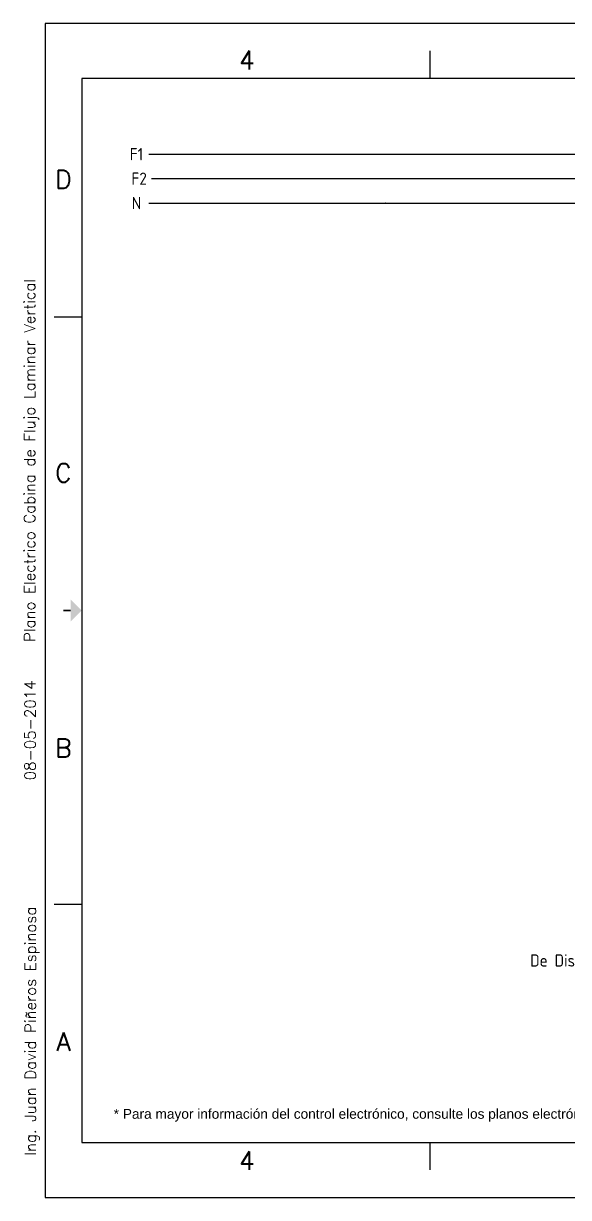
# Model space of a CAD drawing. Header units: inches. Extents: x -7 to 632, y 1 to 481.
# Drawn here: x -6.8 to 216, y 1.4 to 481.4 of the extents above; entities that cross this region are included whole.
import ezdxf
from ezdxf.enums import TextEntityAlignment as Align

# ---------------------------------------------------------------- set-up
doc = ezdxf.new("R2010")
doc.units = ezdxf.units.IN
doc.header["$MEASUREMENT"] = 0
for name, color, linetype in [('DESC', 150, 'Continuous'), ('MISC', 7, 'Continuous'), ('RED_14_THHN', 20, 'Continuous'), ('SYMS', 7, 'Continuous'), ('TB_LABELS', 1, 'Continuous'), ('Title Block', 7, 'Continuous'), ('Viewport', 7, 'Continuous'), ('WHT_12_THHN', 7, 'Continuous')]:
    doc.layers.add(name, color=color, linetype=linetype)
doc.styles.add('Roman', font='romans')
doc.styles.get("Standard").update_dxf_attribs({"font": 'arial.ttf'})
doc.styles.add('WD', font='romans.shx')
doc.styles.add('WD_IEC', font='ISOCP2.shx', dxfattribs={"width": 0.9, "height": 4})

# ---------------------------------------------------------------- blocks, each defined once
blk = doc.blocks.new('ANSI_border_C')
for p, q in [((20.5, 0.75), (20.5, 2.5)), ((14.25, 0.75), (20.5, 0.75))]:
    blk.add_line(p, q)
at = {"layer": 'Title Block'}
for p, q in [((0, 16), (0, 0)), ((21, 16), (0, 16)), ((21, 0), (21, 16)), ((5.25, 15.25), (5.25, 15.625)), ((15.75, 15.25), (15.75, 15.625)), ((0.5, 15.25), (0.5, 0.75)), ((20.5, 15.25), (0.5, 15.25)), ((15, 15.25), (15, 15)), ((20.5, 0.75), (20.5, 15.25)), ((15, 15), (20.5, 15)), ((0.125, 12), (0.5, 12)), ((20.5, 12), (20.875, 12)), ((0.125, 4), (0.5, 4)), ((20.5, 4), (20.875, 4)), ((0.5, 0.75), (20.5, 0.75)), ((5.25, 0.375), (5.25, 0.75)), ((15.75, 0.375), (15.75, 0.75)), ((0, 0), (21, 0))]:
    blk.add_line(p, q, dxfattribs=at)
at = {"layer": 'Title Block', "const_width": 0.02}
for points in [[(10.5, 15.5), (10.5, 15.4)], [(0.25, 8), (0.35, 8)], [(20.75, 8), (20.65, 8)], [(10.5, 0.5), (10.5, 0.6)]]:
    blk.add_lwpolyline(points, dxfattribs=at)
at = {"layer": 'Title Block'}
for points in [[(10.35, 15.4), (10.65, 15.4), (10.5, 15.25)], [(0.35, 7.85), (0.35, 8.15), (0.5, 8)], [(20.65, 7.85), (20.65, 8.15), (20.5, 8)], [(10.35, 0.6), (10.65, 0.6), (10.5, 0.75)]]:
    blk.add_solid(points, dxfattribs=at)
at = {"layer": 'Title Block', "style": 'Roman'}
for s, p in [('4', (2.75, 15.5)), ('3', (8, 15.5)), ('2', (13, 15.5)), ('1', (18.25, 15.5)), ('D', (0.25, 13.875)), ('D', (20.75, 13.875)), ('C', (0.25, 9.875)), ('C', (20.75, 9.875)), ('B', (0.25, 6.125)), ('B', (20.75, 6.125)), ('A', (0.25, 2.125)), ('A', (20.75, 2.125)), ('4', (2.75, 0.5)), ('3', (8, 0.5)), ('2', (13, 0.5)), ('1', (18.25, 0.5))]:
    blk.add_text(s, height=0.25, dxfattribs=at).set_placement(p, align=Align.MIDDLE_CENTER)
blk.add_text('REVISIONS', height=0.065, dxfattribs=at).set_placement((17.71, 15.083))
blk = doc.blocks.new('ANSI_tblock_desc_C')
for p, q in [((0, 0), (0, 1.75)), ((-6.25, 0), (0, 0))]:
    blk.add_line(p, q)
at = {"layer": 'Title Block'}
for p, q in [((-6.25, 1.75), (0, 1.75)), ((-6.25, 0), (-6.25, 1.75)), ((-4.25, 0), (-4.25, 1.75)), ((-4.25, 1.25), (0, 1.25)), ((-6.25, 0.63), (0, 0.63)), ((-3.87, 0.25), (-3.87, 0.63)), ((-2.75, 0.25), (-2.75, 0.63)), ((-0.38, 0.25), (-0.38, 0.63)), ((-6.25, 0.315), (-4.25, 0.315)), ((-4.25, 0.25), (0, 0.25)), ((-3.25, 0), (-3.25, 0.25)), ((-1.75, 0), (-1.75, 0.25))]:
    blk.add_line(p, q, dxfattribs=at)
at = {"color": 0, "style": 'Roman', "flags": 8}
for tag, p in [('FNAME', (-20.636, 6.819)), ('REVDATE', (-20.636, 4.106)), ('USER', (-20.636, 1.477))]:
    blk.add_attdef(tag, p, '', height=0.15, rotation=90, dxfattribs=at)
at = {"style": 'WD'}
for tag, p in [('PROJDESC', (-2.125, 1.5)), ('TITLE1', (-2.125, 1.095)), ('TITLE2', (-2.125, 0.785))]:
    blk.add_attdef(tag, text='', height=0.08, dxfattribs=at).set_placement(p, align=Align.CENTER)
for tag, p in [('SIZE', (-4.162, 0.32)), ('FSCM_NO', (-3.4, 0.337)), ('DWG_NO', (-1.659, 0.337)), ('REV', (-0.265, 0.303)), ('SCALE', (-3.634, 0.069)), ('SHEET', (-0.883, 0.092))]:
    blk.add_attdef(tag, p, '', height=0.065, dxfattribs=at)
at = {"style": 'WD', "flags": 1}
blk.add_attdef('WD_TB', (-5.57, 0.177), '', height=0.086, dxfattribs=at)
at = {"layer": 'TB_LABELS', "style": 'WD'}
for s, p in [('SIZE', (-4.204, 0.604)), ('FSCM NO', (-3.819, 0.588)), ('DRAWING NUMBER', (-2.689, 0.579)), ('REV', (-0.336, 0.588)), ('SHEET', (-1.701, 0.164)), ('SCALE', (-4.204, 0.158))]:
    blk.add_text(s, height=0.08, dxfattribs=at).set_placement(p, align=Align.TOP_LEFT)
blk = doc.blocks.new('HT0_LGENERIC')
at = {"style": 'WD_IEC'}
blk.add_attdef('COLOR', text='', height=2.5, dxfattribs=at).set_placement((0, 0), align=Align.MIDDLE_CENTER)
for tag, p in [('X4_TINY_DOT_DONT_REMOVE', (-2.5, 0)), ('X1_TINY_DOT_DONT_REMOVE', (2.5, 0))]:
    blk.add_attdef(tag, p, '', height=0.002, dxfattribs=at)
at = {"style": 'WD_IEC', "flags": 1}
for tag, p in [('X4TERM01', (-2.5, 0)), ('X1TERM01', (2.5, 0))]:
    blk.add_attdef(tag, p, '', height=0.2, dxfattribs=at)
blk = doc.blocks.new('WDDOT')
for radius in [0.03, 0.0187, 0.00929]:
    blk.add_circle((0, 0), radius)
blk = doc.blocks.new('HA1X4Y')
blk.add_lwpolyline([(-1.25, -2.5), (0, 0), (1.25, -2.5)])
at = {"style": 'WD_IEC', "flags": 1}
blk.add_attdef('X2TERM01', (0, 0), '', height=0.32, dxfattribs=at)
at = {"style": 'WD_IEC', "flags": 8}
for tag, p in [('DESC1', (0, -6.25)), ('DESC2', (0, -10.1))]:
    blk.add_attdef(tag, text='', height=2.5, dxfattribs=at).set_placement(p, align=Align.CENTER)

msp = doc.modelspace()

# ---------------------------------------------------------------- linework, layer by layer
at = {"layer": 'RED_14_THHN'}
msp.add_line((45.45, 417.97), (322.31, 417.97), dxfattribs=at)
at = {"layer": 'WHT_12_THHN'}
for p, q in [((44.36, 427.97), (321.69, 427.97)), ((44.36, 407.97), (321.77, 407.97))]:
    msp.add_line(p, q, dxfattribs=at)

# ---------------------------------------------------------------- block references
ref = msp.add_blockref('ANSI_tblock_desc_C', (616.98, 23.91), dxfattribs=dict(xscale=30, yscale=30, zscale=30))
ref.add_attrib('PROJDESC', 'Cabina de Flujo Laminar Vertical JPCV-36', dxfattribs={"height": 2.4, "style": 'WD'}).set_placement((553.23, 68.91), align=Align.CENTER)
ref.add_attrib('TITLE1', 'Conexiones de Panel de Control', dxfattribs={"height": 2.4, "style": 'WD'}).set_placement((553.23, 56.76), align=Align.CENTER)
ref.add_attrib('FSCM_NO', '2', (514.96, 34), dxfattribs={"height": 1.95, "style": 'WD'})
ref.add_attrib('DWG_NO', '2', (567.21, 34), dxfattribs={"height": 1.95, "style": 'WD'})
ref.add_attrib('REV', '01', (609.03, 33), dxfattribs={"height": 1.95, "style": 'WD'})
ref.add_attrib('SHEET', '2', (590.49, 26.68), dxfattribs={"height": 1.95, "style": 'WD'})
ref.add_attrib('FNAME', 'Plano Electrico Cabina de Flujo Laminar Vertical ', (-2.11, 228.49), dxfattribs={"color": 0, "height": 4.5, "rotation": 90, "style": 'Roman', "flags": 8})
ref.add_attrib('REVDATE', '08-05-2014', (-1.88, 171.95), dxfattribs={"color": 0, "height": 4.5, "rotation": 90, "style": 'Roman', "flags": 8})
ref.add_attrib('USER', 'Ing. Juan David Piñeros Espinosa', (-1.73, 18.49), dxfattribs={"color": 0, "height": 4.5, "rotation": 90, "style": 'Roman', "flags": 8})
at = {"layer": 'SYMS'}
ref = msp.add_blockref('HT0_LGENERIC', (39.36, 427.97), dxfattribs=dict(at, xscale=2, yscale=2, zscale=2))
ref.add_attrib('X4_TINY_DOT_DONT_REMOVE', '.', (37.07, 427.97), dxfattribs={"layer": 'MISC', "height": 0.004, "style": 'WD_IEC'})
ref.add_attrib('X1_TINY_DOT_DONT_REMOVE', '.', (41.66, 427.97), dxfattribs={"layer": 'MISC', "height": 0.004, "style": 'WD_IEC'})
ref.add_attrib('COLOR', 'F1', dxfattribs={"layer": 'MISC', "height": 5, "style": 'WD_IEC'}).set_placement((39.36, 427.97), align=Align.MIDDLE_CENTER)
ref = msp.add_blockref('HT0_LGENERIC', (40.45, 417.97), dxfattribs=dict(at, xscale=2, yscale=2, zscale=2))
ref.add_attrib('X4_TINY_DOT_DONT_REMOVE', '.', (37.5, 417.97), dxfattribs={"layer": 'MISC', "height": 0.004, "style": 'WD_IEC'})
ref.add_attrib('X1_TINY_DOT_DONT_REMOVE', '.', (43.39, 417.97), dxfattribs={"layer": 'MISC', "height": 0.004, "style": 'WD_IEC'})
ref.add_attrib('COLOR', 'F2', dxfattribs={"layer": 'MISC', "height": 5, "style": 'WD_IEC'}).set_placement((40.45, 417.97), align=Align.MIDDLE_CENTER)
ref = msp.add_blockref('HT0_LGENERIC', (39.36, 407.97), dxfattribs=dict(at, xscale=2, yscale=2, zscale=2))
ref.add_attrib('X4_TINY_DOT_DONT_REMOVE', '.', (38.07, 407.97), dxfattribs={"layer": 'MISC', "height": 0.004, "style": 'WD_IEC'})
ref.add_attrib('X1_TINY_DOT_DONT_REMOVE', '.', (40.66, 407.97), dxfattribs={"layer": 'MISC', "height": 0.004, "style": 'WD_IEC'})
ref.add_attrib('COLOR', 'N', dxfattribs={"layer": 'MISC', "height": 5, "style": 'WD_IEC'}).set_placement((39.36, 407.97), align=Align.MIDDLE_CENTER)
at = {"layer": 'SYMS', "xscale": 2, "yscale": 2, "zscale": 2}
msp.add_blockref('WDDOT', (141.28, 407.97), dxfattribs=at)
at = {"layer": 'SYMS'}
ref = msp.add_blockref('HA1X4Y', (224.75, 109.25), dxfattribs=dict(at, xscale=2, yscale=2, zscale=2))
ref.add_attrib('DESC1', 'De Distribución de Conexiones', dxfattribs={"layer": 'DESC', "height": 5, "style": 'WD_IEC', "flags": 8}).set_placement((242.53, 95.83), align=Align.CENTER)
at = {"layer": 'Viewport', "xscale": 30, "yscale": 30, "zscale": 30}
msp.add_blockref('ANSI_border_C', (1.98, 1.41), dxfattribs=at)

# ---------------------------------------------------------------- texts
msp.add_text('* Para mayor información del control electrónico, consulte los planos electrónicos de la tarjeta.', height=4).set_placement((30.05, 33.61))

doc.saveas('drawing.dxf')
